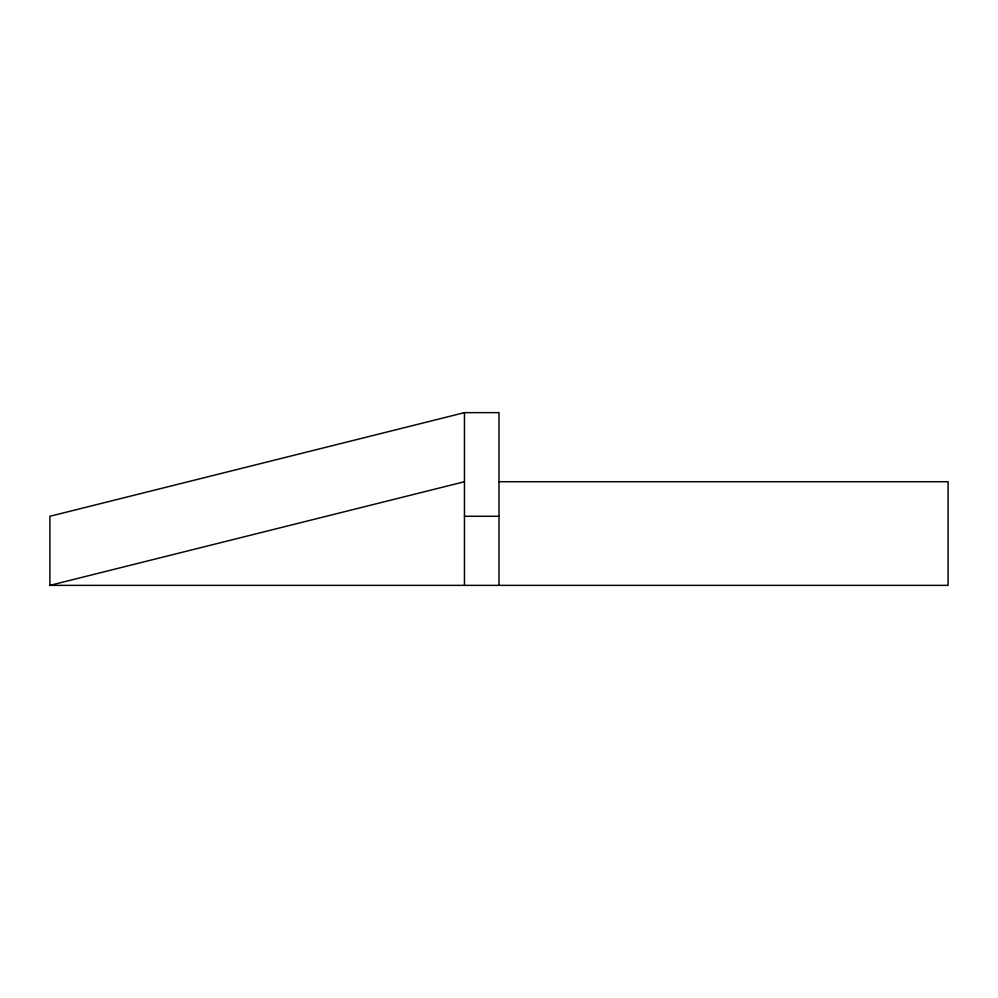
<?xml version="1.0" encoding="UTF-8"?>
<svg xmlns="http://www.w3.org/2000/svg" width="998" height="998" viewBox="0 0 998 998"><rect width="100%" height="100%" fill="white"/><g stroke="black" fill="none" stroke-linecap="round" stroke-linejoin="round"><path stroke-width="1.5" d="M499 585.364L499 412.636L464.457 412.636L49.9 516.278L49.9 585.364L948.1 585.364L948.1 481.722L499 481.722M49.9 585.364L464.457 481.722M464.457 516.278L499 516.278M464.457 412.636L464.457 585.364"/></g></svg>
